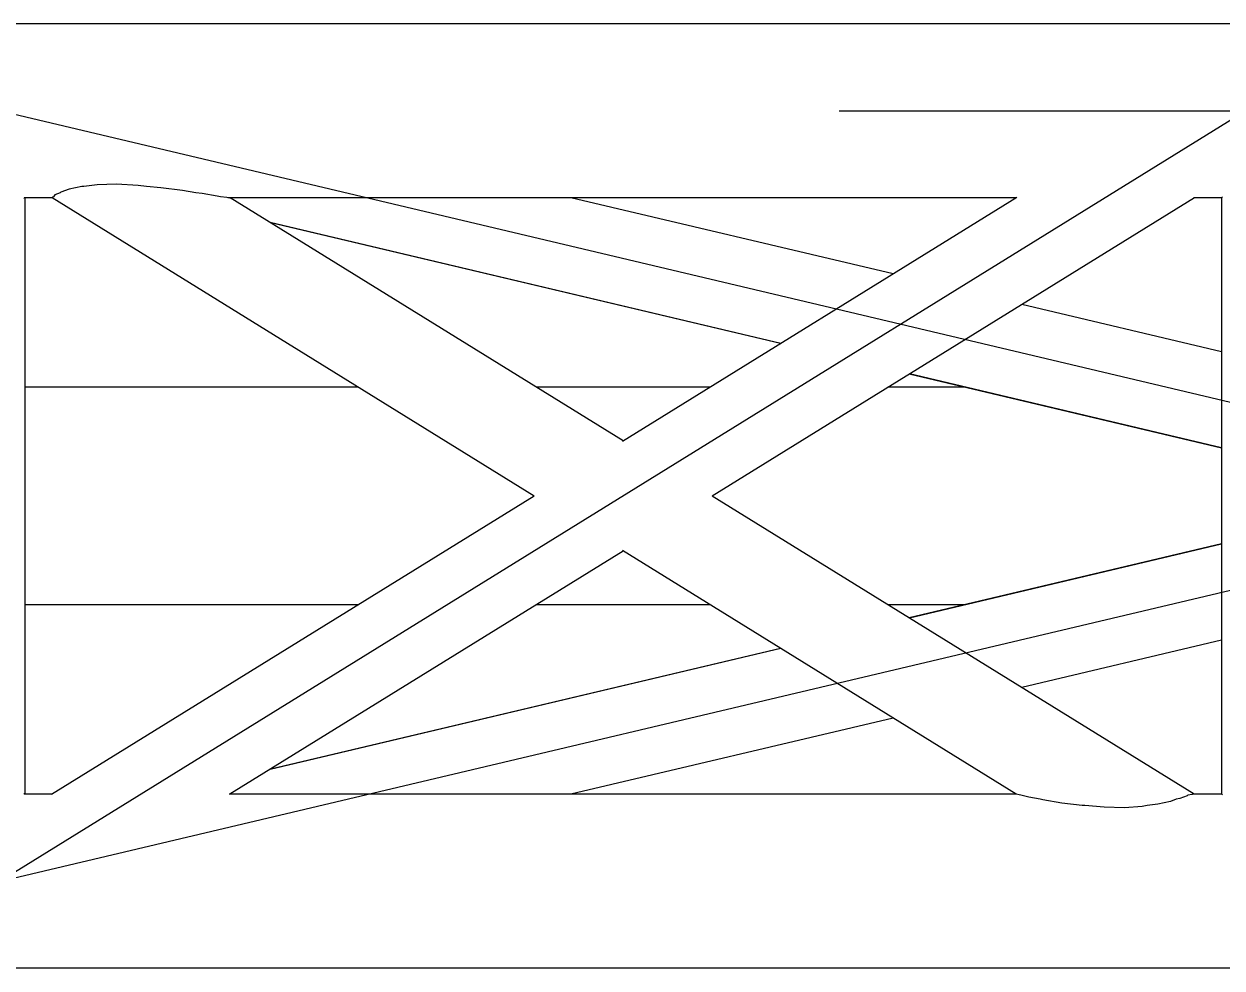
# Model space of a CAD drawing. Header units: millimetres. Extents: x 150209.93 to 150215.05, y 136675.65 to 136679.93.
# Drawn here: x 150211.181 to 150211.237, y 136677.7728 to 136677.8169 of the extents above; entities that cross this region are included whole.
import ezdxf

# ---------------------------------------------------------------- set-up
doc = ezdxf.new("R2010")
doc.units = ezdxf.units.MM
doc.header["$LTSCALE"] = 0.25
doc.linetypes.add('CENTER', pattern=[50.8, 31.75, -6.35, 6.35, -6.35])
doc.linetypes.add('XKITLINE00', pattern=[0])

# ---------------------------------------------------------------- blocks, each defined once
blk = doc.blocks.new('çatıı')
at = {"color": 8, "linetype": 'XKITLINE00'}
for p, q in [((11688.53, 10930.57), (10454.1, 10930.57)), ((11277.04, 10892.57), (11274.07, 10892.01)), ((11277.52, 10892.61), (11277.04, 10892.57)), ((11280.65, 10893.02), (11277.52, 10892.61)), ((11285.11, 10893.12), (11280.65, 10893.02)), ((11290.22, 10892.83), (11285.11, 10893.12)), ((11292.12, 10892.61), (11290.22, 10892.83)), ((11295.49, 10892.32), (11292.12, 10892.61)), ((11263.57, 10889.87), (11263.44, 10889.95)), ((11270.12, 10889.97), (11263.57, 10889.97)), ((11263.72, 10889.96), (11263.57, 10889.87)), ((11263.72, 10889.97), (11263.72, 10750.57)), ((11263.72, 10889.96), (11263.72, 10750.59)), ((11270.14, 10890.14), (11270.11, 10889.93)), ((11382.71, 10820.27), (11270.11, 10889.93)), ((11270.39, 10890.18), (11270.14, 10890.14)), ((11270.72, 10890.65), (11270.39, 10890.18)), ((11271.97, 10891.1), (11270.72, 10890.65)), ((11272.11, 10891.25), (11271.97, 10891.1)), ((11274.07, 10892.01), (11272.11, 10891.25)), ((11300.58, 10891.66), (11295.49, 10892.32)), ((11303.69, 10891.1), (11300.58, 10891.66)), ((11305.15, 10890.93), (11303.69, 10891.1)), ((11308.68, 10890.36), (11305.15, 10890.93)), ((11309.43, 10890.18), (11308.68, 10890.36)), ((11310.88, 10890.04), (11309.43, 10890.18)), ((11311.64, 10889.87), (11310.88, 10890.04)), ((11495.39, 10889.97), (11311.17, 10889.97)), ((11311.72, 10889.93), (11311.56, 10889.97)), ((11311.72, 10889.93), (11311.64, 10889.87)), ((11403.51, 10833.14), (11311.72, 10889.93)), ((11466.57, 10872.15), (11391.29, 10889.97)), ((11495.47, 10890.03), (11403.35, 10833.04)), ((11537, 10889.97), (11424.32, 10820.27)), ((11543.31, 10889.97), (11536.83, 10889.97)), ((11543.59, 10890.1), (11543.31, 10889.96)), ((11543.31, 10890.06), (11543.31, 10750.49)), ((11543.31, 10889.96), (11543.31, 10750.59)), ((11440.34, 10855.92), (11321.03, 10884.17)), ((11440.26, 10855.88), (11321.19, 10884.07)), ((11543.31, 10853.98), (11496.67, 10865.03)), ((11543.31, 10831.48), (11470.35, 10848.75)), ((11543.31, 10831.54), (11470.43, 10848.8)), ((11341.65, 10845.67), (11263.72, 10845.67)), ((11423.77, 10845.67), (11383.26, 10845.67)), ((11483.35, 10845.67), (11465.38, 10845.67)), ((11382.71, 10820.27), (11269.95, 10750.52)), ((11536.92, 10750.62), (11424.32, 10820.27)), ((11543.31, 10809.07), (11470.35, 10791.8)), ((11543.31, 10809.01), (11470.43, 10791.75)), ((11403.51, 10807.41), (11311.64, 10750.57)), ((11495.31, 10750.62), (11403.35, 10807.51)), ((11341.65, 10794.87), (11263.72, 10794.87)), ((11423.77, 10794.87), (11383.26, 10794.87)), ((11483.35, 10794.87), (11465.38, 10794.87)), ((11543.31, 10786.56), (11496.67, 10775.52)), ((11440.34, 10784.63), (11321.03, 10756.38)), ((11440.26, 10784.67), (11321.19, 10756.48)), ((11466.57, 10768.4), (11391.29, 10750.57)), ((11263.57, 10750.67), (11263.44, 10750.6)), ((11263.72, 10750.59), (11263.57, 10750.67)), ((11270.03, 10750.57), (11263.57, 10750.57)), ((11495.47, 10750.57), (11311.48, 10750.57)), ((11496.03, 10750.41), (11495.31, 10750.62)), ((11496.42, 10750.36), (11496.03, 10750.41)), ((11498.27, 10749.9), (11496.42, 10750.36)), ((11500.98, 10749.44), (11498.27, 10749.9)), ((11535.28, 10750.19), (11533.61, 10749.62)), ((11535.46, 10750.36), (11535.28, 10750.19)), ((11536.43, 10750.51), (11535.46, 10750.36)), ((11536.67, 10750.67), (11536.43, 10750.51)), ((11543.31, 10750.57), (11536.52, 10750.57)), ((11536.92, 10750.62), (11536.67, 10750.67)), ((11536.92, 10750.62), (11536.91, 10750.57)), ((11543.59, 10750.44), (11543.31, 10750.59)), ((11501.59, 10749.3), (11500.98, 10749.44)), ((11506.02, 10748.53), (11501.59, 10749.3)), ((11510.78, 10747.98), (11506.02, 10748.53)), ((11511.39, 10747.94), (11510.78, 10747.98)), ((11515.87, 10747.53), (11511.39, 10747.94)), ((11520.64, 10747.43), (11515.87, 10747.53)), ((11524.82, 10747.72), (11520.64, 10747.43)), ((11525.98, 10747.94), (11524.82, 10747.72)), ((11528.43, 10748.23), (11525.98, 10747.94)), ((11531.39, 10748.89), (11528.43, 10748.23)), ((11532.7, 10749.44), (11531.39, 10748.89)), ((11533.61, 10749.62), (11532.7, 10749.44)), ((11688.53, 10709.97), (10454.1, 10709.97))]:
    blk.add_line(p, q, dxfattribs=at)
at = {"color": 8, "linetype": 'CENTER'}
for p, q in [((10454.1, 10910.27), (11840, 10910.27)), ((11258.02, 10910.27), (11606.49, 10827.77)), ((11549.01, 10910.27), (11258.02, 10730.27)), ((11258.02, 10730.27), (11606.49, 10812.77))]:
    blk.add_line(p, q, dxfattribs=at)

msp = doc.modelspace()

# ---------------------------------------------------------------- block references
at = {"xscale": 0.0002000170049888334, "yscale": 0.0002000170049888334, "zscale": 0.0002000170049888334}
msp.add_blockref('çatıı', (150208.928067, 136675.630592), dxfattribs=at)

doc.saveas('drawing.dxf')
